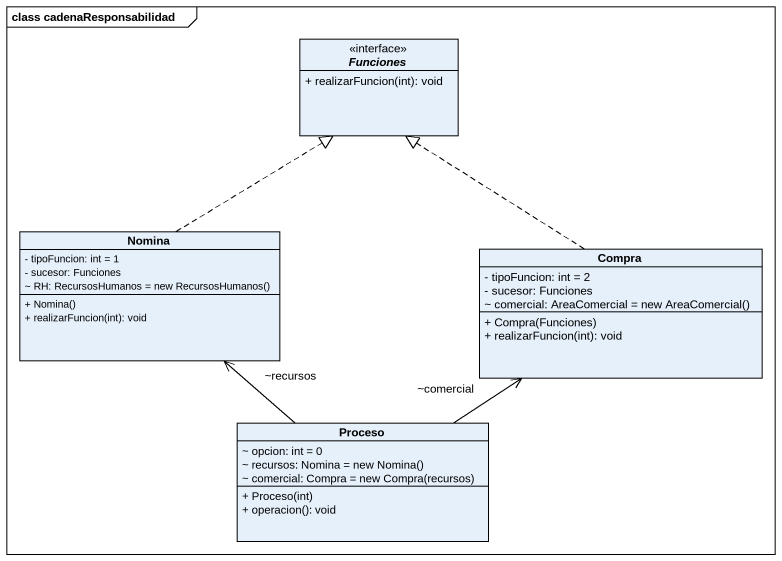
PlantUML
@startuml
mainframe class cadenaResponsabilidad
hide circle
hide empty members
skinparam classAttributeIconSize 0
interface Funciones <<interface>> {
  + realizarFuncion(int): void
}
class Nomina {
  - tipoFuncion: int = 1
  - sucesor: Funciones
  {field} ~ RH: RecursosHumanos = new RecursosHumanos()
  + Nomina()
  + realizarFuncion(int): void
}
class Compra {
  - tipoFuncion: int = 2
  - sucesor: Funciones
  {field} ~ comercial: AreaComercial = new AreaComercial()
  + Compra(Funciones)
  + realizarFuncion(int): void
}
class Proceso {
  ~ opcion: int = 0
  {field} ~ recursos: Nomina = new Nomina()
  {field} ~ comercial: Compra = new Compra(recursos)
  + Proceso(int)
  + operacion(): void
}
Nomina .up.|> Funciones
Compra .up.|> Funciones
Proceso -up-> "~recursos" Nomina
Proceso -up-> "~comercial" Compra
@enduml
